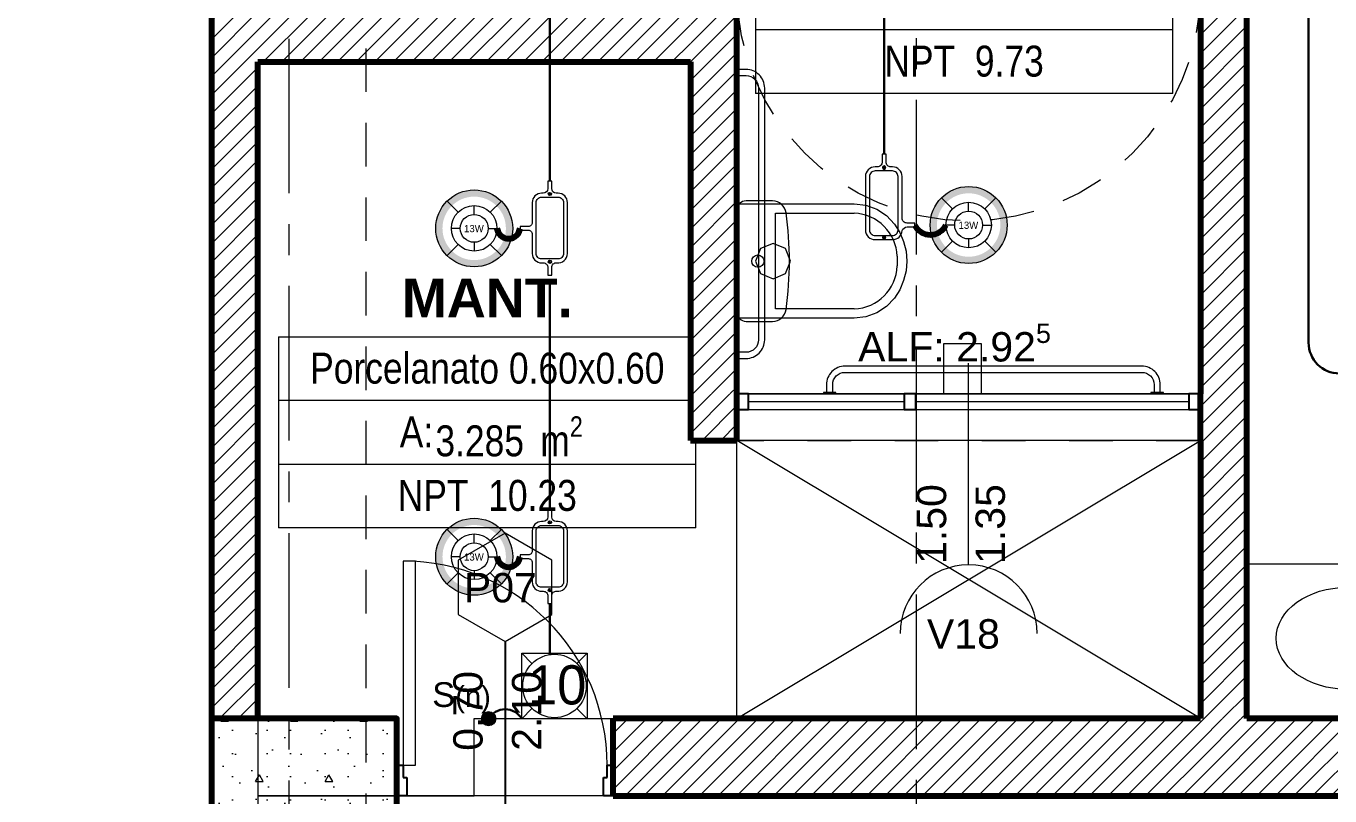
# Model space of a CAD drawing. Header units: inches. Extents: x -38 to 5698, y -33 to 92.
# Drawn here: x 228.47 to 232.689, y 11.45 to 13.941 of the extents above; entities that cross this region are included whole.
import ezdxf
from ezdxf.lldxf.tags import DXFTag

# ---------------------------------------------------------------- set-up
doc = ezdxf.new("R2010")
doc.units = ezdxf.units.IN
doc.header["$MEASUREMENT"] = 0
doc.set_wipeout_variables(frame=1)
for name, pattern in [('CONTINUA', [0]), ('Hidden Line', [0.195611, 0.141111, -0.0545]), ('Punto & Raya', [0.65, 0.5, -0.075, 0, -0.075]), ('Rayas', [0.282222, 0.141111, -0.141111]), ('Wipeout_Contour', [1, 0, -1])]:
    doc.linetypes.add(name, pattern=pattern)
for name, color, linetype, lineweight in [('00 IE CKTO TOMAS', 111, 'Rayas', 18), ('01 IE LUM LED AD DN570C', 1, 'Continuous', 13), ('ALUMBRADO_CONDUIT', 30, 'CONDUIT1', 30), ('ALUMBRADO_PVC', 6, 'PVC1', 30), ('Bancas', 1, 'Continuous', 13), ('Cable Alumbrado', 150, 'Continuous', 30), ('CABLEADO EXT.', 3, 'PVCSUBT', 30), ('Simb_Alumbrado', 140, 'CONTINUA', 30)]:
    doc.layers.add(name, color=color, linetype=linetype, lineweight=lineweight)
for name, color, linetype in [('02 _ ARQ _ ALB _ Ejes Generales', 7, 'Continuous'), ('02 _ ARQ _ ZON _ Espacio.3D', 7, 'Continuous'), ('08 _ STR _ EXT _ 06 Columnas', 7, 'Continuous'), ('08 _ STR _ EXT _ 07 Losa Aligerada', 7, 'Continuous'), ('08 _ STR _ EXT _ 09 Vigas', 7, 'Continuous'), ('Dibujo 2D - General', 7, 'Continuous'), ('Estructura - 04 MURO', 7, 'Continuous'), ('Interior - Sanitarios', 7, 'Continuous'), ('Marcador - Secciones', 251, 'Continuous')]:
    doc.layers.add(name, color=color, linetype=linetype)
doc.styles.add('Annotative', font='arial.ttf')
doc.styles.add('Estilo_Generado_4', font='swisse.ttf')
doc.styles.add('Estilo_Generado_8', font='arialbd.ttf')
doc.styles.add('Estilo_Generado_9', font='ARIALN.TTF')
doc.styles.add('{18b73a54-fa43-428c-adcb-c1c7bbdf2c84}', font='Simplex.shx')
tags = doc.linetypes.add('CONDUIT', pattern='A,1.5,-0.210535,["con",{18b73a54-fa43-428c-adcb-c1c7bbdf2c84},S=0.2,R=0,X=0,Y=-0.065594],-0.702384', length=2.412919).pattern_tags.tags
tags[6] = DXFTag(74, 10)
tags = doc.linetypes.add('CONDUIT1', pattern='A,1,-0.19772,["con",{18b73a54-fa43-428c-adcb-c1c7bbdf2c84},S=0.2,R=0,X=0,Y=-0.065594],-0.593642', length=1.791362).pattern_tags.tags
tags[6] = DXFTag(74, 10)
tags = doc.linetypes.add('PVC1', pattern='A,1,-0.19772,["PVC",{18b73a54-fa43-428c-adcb-c1c7bbdf2c84},S=0.13,R=0,X=0,Y=-0.061851],-0.507647', length=1.705367).pattern_tags.tags
tags[6] = DXFTag(74, 10)
tags = doc.linetypes.add('PVCSUBT', pattern='A,0.6,-0.3,0.6,-0.075691,["PVC",Standard,S=0.2,R=0,X=0,Y=-0.093724],-0.621005', length=2.196696).pattern_tags.tags
tags[10] = DXFTag(74, 10)
pattern_1 = [(45, (185.000023, 3e-09), (-0.030052038, 0.030052038), [])]

# ---------------------------------------------------------------- blocks, each defined once
blk = doc.blocks.new('LUM DN570C')
at = {"layer": '01 IE LUM LED AD DN570C'}
h = blk.add_hatch(color=256, dxfattribs=at)
edge = h.paths.add_edge_path()
edge.add_arc((0, 0), 0.1344, 0, 360)
edge = h.paths.add_edge_path(flags=17)
edge.add_arc((0, 0), 0.1108, 0, 360)
for p, q in [((-0.0561, 0.0563), (-0.0949, 0.0952)), ((0.0561, 0.0563), (0.0949, 0.0952)), ((-0.0561, -0.0563), (-0.0949, -0.0952)), ((0.0561, -0.0563), (0.0949, -0.0952))]:
    blk.add_line(p, q, dxfattribs=at)
at = {"layer": '01 IE LUM LED AD DN570C', "ltscale": 0.4}
for p, q in [((0, 0.0487), (0, 0.0795)), ((-0.0487, 0), (-0.0795, 0)), ((0.0487, 0), (0.0795, 0)), ((0, -0.0487), (0, -0.0795))]:
    blk.add_line(p, q, dxfattribs=at)
at = {"layer": '01 IE LUM LED AD DN570C'}
for radius in [0.1344, 0.0795]:
    blk.add_circle((0, 0), radius, dxfattribs=at)
at = {"layer": '01 IE LUM LED AD DN570C', "ltscale": 0.4}
blk.add_circle((0, 0), 0.0487, dxfattribs=at)
at = {"color": 1, "linetype": 'ByBlock', "lineweight": 80, "insert": (-0.0353, 0.0117), "char_height": 0.025, "width": 0.622217, "attachment_point": 1}
blk.add_mtext('13W ', dxfattribs=at)
blk = doc.blocks.new('CAJA OVAL TIPO L')
at = {"layer": 'Simb_Alumbrado', "lineweight": 13}
blk.add_lwpolyline([(-0.0491, -0.079), (-0.0491, -0.0343, -0.380413), (-0.0258, -0.0088), (-0.0258, -0.0088, 0.341426), (-0.0164, 0.0033), (-0.0164, 0.0236), (-0.0063, 0.0236), (-0.0063, 0.0033, 0.414214), (0.0063, -0.0092), (0.1138, -0.0092, -0.414214), (0.1388, -0.0343), (0.1388, -0.0382, 0.414214), (0.1513, -0.0508), (0.1716, -0.0508), (0.1716, -0.0609), (0.1513, -0.0609, 0.414214), (0.1388, -0.0734), (0.1388, -0.079, -0.414214), (0.1138, -0.104), (-0.0241, -0.104, -0.414214), (-0.0491, -0.079, 0.414214)], format="xyb", dxfattribs=at)
blk.add_lwpolyline([(-0.0241, -0.0199), (0.1138, -0.0199, -0.414214), (0.1282, -0.0343), (0.1282, -0.079, -0.414214), (0.1138, -0.0934), (-0.0241, -0.0934, -0.414214), (-0.0384, -0.079), (-0.0384, -0.0343, -0.414214)], format="xyb", close=True, dxfattribs=at)
for points in [[(-0.0483, -0.0558), (-0.0395, -0.0558)], [(-0.0439, -0.0514), (-0.0439, -0.0602)], [(0.1323, -0.0558), (0.1411, -0.0558)], [(0.1367, -0.0514), (0.1367, -0.0602)]]:
    blk.add_lwpolyline(points, dxfattribs=at)
for centre in [(-0.0439, -0.0558), (0.1367, -0.0558)]:
    blk.add_circle(centre, 0.00438, dxfattribs=at)
blk = doc.blocks.new('ii3t')
at = {"layer": 'Simb_Alumbrado', "lineweight": 5}
h = blk.add_hatch(color=3, dxfattribs=at)
edge = h.paths.add_edge_path()
edge.add_arc((0, 0), 0.0164, 0, 360)
blk.add_circle((0, 0), 0.0164, dxfattribs=at)
blk = doc.blocks.new('oval t')
at = {"layer": 'Simb_Alumbrado', "lineweight": 13}
blk.add_lwpolyline([(0.0141, 0.0102, -0.414214), (0.0041, 0.0202), (0.0041, 0.0416), (-0.0056, 0.0416), (-0.0056, 0.0202, -0.414214), (-0.0156, 0.0102), (-0.0659, 0.0102, 0.414214), (-0.0899, -0.0138), (-0.0899, -0.0183, -0.414214), (-0.1019, -0.0303), (-0.1213, -0.0303), (-0.1213, -0.04), (-0.1016, -0.04, -0.451917), (-0.0897, -0.0535, 0.451917), (-0.0659, -0.0805), (0.0659, -0.0805, 0.414214), (0.0899, -0.0566), (0.0899, -0.0512, -0.398753), (0.1019, -0.0401), (0.1213, -0.0401), (0.1213, -0.0304), (0.1019, -0.0304, -0.368669), (0.0899, -0.0176), (0.0899, -0.0138, 0.414214), (0.0659, 0.0102), (0.0141, 0.0102)], format="xyb", dxfattribs=at)
blk.add_lwpolyline([(-0.0659, 0), (0.0659, 0, -0.414214), (0.0797, -0.0138), (0.0797, -0.0566, -0.414214), (0.0659, -0.0703), (-0.0659, -0.0703, -0.414214), (-0.0797, -0.0566), (-0.0797, -0.0138, -0.414214)], format="xyb", close=True, dxfattribs=at)
for points in [[(-0.0869, -0.031), (-0.0869, -0.0394)], [(0.0879, -0.031), (0.0879, -0.0394)], [(-0.0911, -0.0352), (-0.0828, -0.0352)], [(0.0837, -0.0352), (0.0921, -0.0352)]]:
    blk.add_lwpolyline(points, dxfattribs=at)
for centre in [(-0.0869, -0.0352), (0.0879, -0.0352)]:
    blk.add_circle(centre, 0.00419, dxfattribs=at)
blk = doc.blocks.new('100x100x80 adosado')
at = {"layer": 'Simb_Alumbrado', "lineweight": 13}
blk.add_lwpolyline([(-0.0768, 0.0788), (0.0194, 0.0788), (0.0194, -0.0174), (-0.0768, -0.0174)], close=True, dxfattribs=at)
at = {"layer": 'Simb_Alumbrado', "lineweight": 9}
for points in [[(-0.0768, 0.0788), (-0.0618, 0.0638)], [(0.0043, 0.0638), (0.0194, 0.0788)], [(-0.0768, -0.0174), (-0.0618, -0.0023)], [(0.0043, -0.0023), (0.0194, -0.0174)]]:
    blk.add_lwpolyline(points, dxfattribs=at)
blk.add_circle((-0.0287, 0.0307), 0.0467, dxfattribs=at)
at = {"layer": 'Simb_Alumbrado', "lineweight": 9, "insert": (-0.0677, 0.0612), "char_height": 0.05773, "attachment_point": 1}
blk.add_mtext_dynamic_manual_height_columns('10', width=0.119989, gutter_width=12.5, heights=[0], dxfattribs=at)

msp = doc.modelspace()

# ---------------------------------------------------------------- linework, layer by layer
at = {"layer": '02 _ ARQ _ ZON _ Espacio.3D', "color": 252, "linetype": 'Continuous', "lineweight": 13}
for p, q in [((230.83, 14.3408), (230.83, 13.7231)), ((232.1803, 13.7231), (232.1803, 14.3408)), ((232.1803, 13.929), (230.83, 13.929)), ((232.1803, 13.7231), (230.83, 13.7231)), ((229.2872, 12.9356), (229.2872, 12.3179)), ((229.2872, 12.9356), (230.6375, 12.9356)), ((230.6375, 12.3179), (230.6375, 12.9356)), ((230.6375, 12.7297), (229.2872, 12.7297)), ((229.2872, 12.5238), (230.6375, 12.5238)), ((230.6375, 12.3179), (229.2872, 12.3179))]:
    msp.add_line(p, q, dxfattribs=at)
at = {"layer": '02 _ ARQ _ ZON _ Espacio.3D', "color": 254, "linetype": 'Continuous', "lineweight": 0, "flags": 128}
for points in [[(228.3699, 4.9463), (229.37, 4.9463), (229.37, 7.2), (228.67, 7.2), (228.67, 7.7), (229.07, 7.7), (229.07, 16.9), (228.27, 16.9)], [(234.42, 8.35), (234.27, 8.35), (234.2699, 11.45), (229.22, 11.45), (229.22, 8.1), (229.57, 8.1), (229.57, 7.35), (234.42, 7.35)]]:
    msp.add_lwpolyline(points, dxfattribs=at)
at = {"layer": '02 _ ARQ _ ZON _ Espacio.3D', "color": 9, "linetype": 'Continuous', "lineweight": 5, "flags": 128}
for points in [[(232.27, 12.7505), (232.27, 15.3872), (231.67, 15.3872), (231.67, 15.4622), (230.77, 15.4622), (230.77, 12.7505)], [(232.42, 15.1499), (232.42, 11.7), (236.32, 11.7), (236.32, 14.9999), (233.47, 14.9999), (233.47, 13.6749), (233.32, 13.6749), (233.32, 15.1499)], [(229.22, 13.825), (229.22, 11.45), (229.92, 11.45), (229.92, 11.7), (230.62, 11.7), (230.77, 11.7), (230.77, 12.6005), (230.62, 12.6005), (230.62, 13.825)]]:
    msp.add_lwpolyline(points, close=True, dxfattribs=at)
at = {"layer": '08 _ STR _ EXT _ 07 Losa Aligerada', "color": 254, "linetype": 'Continuous', "lineweight": 18, "flags": 128}
for points in [[(232.27, 12.6005), (230.62, 12.6005), (230.62, 13.825), (229.22, 13.825), (229.22, 11.45), (229.92, 11.45), (229.92, 11.7), (230.77, 11.7), (230.77, 12.6005)], [(232.27, 12.6005), (232.27, 11.7), (230.77, 11.7), (230.77, 12.6005)]]:
    msp.add_lwpolyline(points, dxfattribs=at)
at = {"layer": '08 _ STR _ EXT _ 07 Losa Aligerada', "color": 254, "linetype": 'Rayas', "lineweight": 18, "flags": 128}
msp.add_lwpolyline([(230.77, 11.7), (230.77, 12.6005), (232.27, 12.6005), (232.27, 11.7)], close=True, dxfattribs=at)
at = {"layer": 'ALUMBRADO_CONDUIT', "color": 30, "lineweight": 30, "ltscale": 0.4, "true_color": 0xf26722}
for p, q in [((231.2464, 13.5266), (231.2464, 14.5394)), ((232.62, 14.0767), (232.62, 12.9169)), ((230.1648, 13.1196, -0.0001), (230.1648, 12.377, -0.0001)), ((230.1648, 12.0728, -0.0001), (230.165, 11.9075))]:
    msp.add_line(p, q, dxfattribs=at)
msp.add_arc((232.72, 12.9169), 0.1, 180, 270, dxfattribs=at)
at = {"layer": 'ALUMBRADO_PVC', "linetype": 'PVC1', "ltscale": 0.4}
msp.add_arc((230.0203, 11.6681), 0.0624, 30.7253, 149.2747, dxfattribs=at)
at = {"layer": 'CABLEADO EXT.', "color": 3, "lineweight": 80}
for centre, radius, start, end in [((231.3962, 13.3211), 0.0556, 205.4571, 334.5429), ((230.0311, 13.2908), 0.0377, 186.7974, 353.2026), ((230.0311, 12.2283), 0.0377, 186.7974, 353.2026)]:
    msp.add_arc(centre, radius, start, end, dxfattribs=at)
at = {"layer": 'Estructura - 04 MURO', "color": 165, "linetype": 'Continuous', "lineweight": 15}
for p, q in [((231.52, 12.1974), (231.52, 12.8505)), ((231.3112, 12.7255), (230.8075, 12.7255)), ((230.8075, 12.7005), (231.3112, 12.7005)), ((232.2325, 12.7255), (231.3487, 12.7255)), ((231.3487, 12.7005), (232.2325, 12.7005)), ((229.69, 12.21), (229.69, 11.55)), ((229.73, 12.21), (229.69, 12.21)), ((229.73, 11.55), (229.73, 12.21)), ((229.69, 11.55), (229.73, 11.55))]:
    msp.add_line(p, q, dxfattribs=at)
at = {"layer": 'Estructura - 04 MURO', "color": 165, "linetype": 'Continuous', "lineweight": 25}
for p, q in [((230.8075, 12.7005), (230.8075, 12.7505)), ((231.3487, 12.7505), (231.3112, 12.7505)), ((231.3112, 12.7505), (231.3112, 12.7005)), ((231.3487, 12.7005), (231.3487, 12.7505)), ((232.2325, 12.7505), (232.2325, 12.7005)), ((231.3112, 12.7005), (231.3487, 12.7005)), ((229.67, 11.45), (229.67, 11.55)), ((229.67, 11.55), (229.69, 11.55)), ((229.69, 11.55), (229.69, 11.51)), ((229.69, 11.51), (229.702, 11.51)), ((229.702, 11.51), (229.702, 11.45)), ((230.338, 11.45), (230.338, 11.51)), ((229.702, 11.45), (229.67, 11.45))]:
    msp.add_line(p, q, dxfattribs=at)
at = {"layer": 'Estructura - 04 MURO', "color": 152, "linetype": 'Continuous', "lineweight": 25}
msp.add_line((230.02, 11.95), (230.02, 11.3375), dxfattribs=at)
at = {"layer": 'Estructura - 04 MURO', "color": 7, "linetype": 'Continuous', "lineweight": 80}
msp.add_line((229.67, 11.45), (229.67, 11.7), dxfattribs=at)
msp.add_line((229.67, 11.45), (229.67, 11.7), dxfattribs=at)
at = {"layer": 'Estructura - 04 MURO', "color": 251, "linetype": 'Continuous', "lineweight": 13, "flags": 128}
msp.add_lwpolyline([(230.02, 12.3), (229.8684, 12.2125), (229.8684, 12.0375), (230.02, 11.95), (230.1715, 12.0375), (230.1715, 12.2125)], close=True, dxfattribs=at)
msp.add_lwpolyline([(231.7419, 11.9755, 1), (231.2981, 11.9755)], format="xyb", dxfattribs=at)
at = {"layer": 'Interior - Sanitarios', "color": 205, "linetype": 'Continuous', "lineweight": 13}
for p, q in [((230.8949, 13.0255), (230.8949, 13.3355)), ((230.8949, 13.3355), (231.1499, 13.3355)), ((230.8467, 13.2208), (230.83, 13.1805)), ((230.887, 13.2375), (230.8467, 13.2208)), ((230.9273, 13.2208), (230.887, 13.2375)), ((230.944, 13.1805), (230.9273, 13.2208)), ((230.75, 13.1965), (230.75, 13.1645)), ((230.77, 13.1965), (230.75, 13.1965)), ((230.77, 13.1645), (230.75, 13.1645)), ((230.83, 13.1805), (230.8467, 13.1402)), ((230.9273, 13.1402), (230.944, 13.1805)), ((231.2892, 13.1961), (231.2892, 13.1649)), ((230.8467, 13.1402), (230.887, 13.1235)), ((230.887, 13.1235), (230.9273, 13.1402)), ((231.1499, 13.0255), (230.8949, 13.0255)), ((234.37, 12.2), (232.42, 12.2)), ((232.42, 12.2), (232.42, 11.7)), ((234.37, 11.7), (232.42, 11.7))]:
    msp.add_line(p, q, dxfattribs=at)
at = {"layer": 'Interior - Sanitarios', "color": 205, "linetype": 'Continuous', "lineweight": 13, "flags": 128}
for points in [[(230.775, 13.8105), (230.77, 13.8105), (230.77, 13.7705), (230.775, 13.7705), (230.775, 13.8105)], [(231.09, 12.7555), (231.05, 12.7555), (231.05, 12.7505), (231.09, 12.7505), (231.09, 12.7555)], [(232.15, 12.7555), (232.11, 12.7555), (232.11, 12.7505), (232.15, 12.7505), (232.15, 12.7555)]]:
    msp.add_lwpolyline(points, dxfattribs=at)
for points in [[(230.77, 13.0155, 0.414214), (230.8, 12.9855), (230.8853, 12.9855, 0.375967), (230.9296, 13.0243, 0.066259), (230.9296, 13.3367, 0.375967), (230.8853, 13.3755), (230.8, 13.3755, 0.414214), (230.77, 13.3455)], [(232.14, 12.7555), (232.14, 12.7805, 0.414214), (232.08, 12.8405), (231.12, 12.8405, 0.414214), (231.06, 12.7805), (231.06, 12.7555)], [(231.08, 12.7555), (231.08, 12.7805, -0.414214), (231.12, 12.8205), (232.08, 12.8205, -0.414214), (232.12, 12.7805), (232.12, 12.7555)]]:
    msp.add_lwpolyline(points, format="xyb", dxfattribs=at)
for points in [[(231.15, 12.9955), (230.77, 12.9955), (230.77, 13.3655), (231.15, 13.3655), (231.1873, 13.3612), (231.2226, 13.3483), (231.2541, 13.3278), (231.28, 13.3005), (231.2971, 13.2733), (231.3097, 13.2437), (231.3174, 13.2125), (231.32, 13.1805), (231.3174, 13.1485), (231.3097, 13.1173), (231.2971, 13.0877), (231.28, 13.0605), (231.2541, 13.0332), (231.2226, 13.0127), (231.1873, 12.9998)], [(231.56, 12.9135), (231.56, 12.7505), (231.44, 12.7505), (231.44, 12.9135)]]:
    msp.add_lwpolyline(points, close=True, dxfattribs=at)
at = {"layer": 'Interior - Sanitarios', "color": 205, "linetype": 'Continuous', "lineweight": 13}
msp.add_circle((230.838, 13.1805), 0.02, dxfattribs=at)
at = {"layer": 'Interior - Sanitarios', "color": 175, "linetype": 'Continuous', "lineweight": 13}
for centre, start, end in [((231.1431, 13.1894), 2.6117, 87.34), ((231.1431, 13.1716), 272.66, 357.3883)]:
    msp.add_arc(centre, 0.1462, start, end, dxfattribs=at)
at = {"layer": 'Interior - Sanitarios', "color": 205, "linetype": 'Continuous', "lineweight": 13}
msp.add_ellipse((232.745, 11.96), major_axis=(-0.23, 0), ratio=0.717391, dxfattribs=at)

# ---------------------------------------------------------------- block references
at = {"layer": '01 IE LUM LED AD DN570C', "color": 1, "lineweight": 5, "xscale": 0.9263905751172247, "yscale": 0.9263905751172247, "zscale": 0.9263905751172247}
for p in [(231.52, 13.2972), (229.92, 13.2864), (229.92, 12.2239)]:
    msp.add_blockref('LUM DN570C', p, dxfattribs=at)
at = {"layer": 'ALUMBRADO_CONDUIT', "linetype": 'CONDUIT', "lineweight": 30, "xscale": -1.253906979044094, "yscale": 1.253906979044094, "zscale": 1.253906979044094, "rotation": 270}
msp.add_blockref('CAJA OVAL TIPO L', (231.3164, 13.3114), dxfattribs=at)
at = {"layer": 'ALUMBRADO_CONDUIT', "linetype": 'PVC1', "lineweight": 35, "xscale": 2.199856799627834, "yscale": 2.199856799627834, "zscale": 2.199856799627834}
msp.add_blockref('100x100x80 adosado', (230.243, 11.7382), dxfattribs=at)
at = {"layer": 'Bancas', "color": 252, "true_color": 0x939598, "xscale": 1.253906979044094, "yscale": 1.253906979044094, "zscale": 1.253906979044094, "rotation": 90.00000000000001}
for p in [(230.1207, 13.2874, -0.0001), (230.1207, 12.2249, -0.0001)]:
    msp.add_blockref('oval t', p, dxfattribs=at)
at = {"layer": 'Cable Alumbrado', "lineweight": 0, "xscale": 1.404578189384958, "yscale": 1.404578189384958, "zscale": 1.404578189384958}
msp.add_blockref('ii3t', (229.9667, 11.7), dxfattribs=at)

# ---------------------------------------------------------------- texts
at = {"layer": '00 IE CKTO TOMAS', "insert": (229.7841, 11.7176), "char_height": 0.08, "width": 0.768045, "attachment_point": 7, "style": 'Annotative'}
msp.add_mtext('S{\\H0.84375x;(n)}', dxfattribs=at)
at = {"layer": '02 _ ARQ _ ZON _ Espacio.3D', "color": 252, "lineweight": 25, "attachment_point": 2}
for s, insert, char_height, style in [('\\A1;{\\pqc;\\pt0;\\fArial Narrow|b0|i0|c0|p34;NPT  9.73}', (231.5052, 13.8776), 0.1, 'Estilo_Generado_9'), ('\\A1;{\\pqc;\\pt0;\\fArial|b1|i0|c0|p34;MANT.}', (229.9624, 13.124), 0.125, 'Estilo_Generado_8'), ('\\A1;{\\pqc;\\pt0;\\fArial Narrow|b0|i0|c0|p34;Porcelanato 0.60x0.60}', (229.9624, 12.8841), 0.1, 'Estilo_Generado_9'), ('\\A1;{\\pqc;\\pt0;\\fArial Narrow|b0|i0|c0|p34;A: }', (229.7332, 12.6778), 0.1, 'Estilo_Generado_9'), ('\\A1;{\\pqc;\\pt0,0.3;\\fArial Narrow|b0|i0|c0|p34;3.285\\fArial Narrow|b0|i0|c0|p34;\\A1{\\H.66x;\\S^  ;}\\fArial Narrow|b0|i0|c0|p34; m\\fArial Narrow|b0|i0|c0|p34;\\A1{\\H.66x;\\S2^  ;}}', (230.033, 12.6782), 0.1, 'Estilo_Generado_9'), ('\\A1;{\\pqc;\\pt0;\\fArial Narrow|b0|i0|c0|p34;NPT  10.23}', (229.9624, 12.4724), 0.1, 'Estilo_Generado_9')]:
    msp.add_mtext(s, dxfattribs=dict(at, insert=insert, char_height=char_height, style=style))
at = {"layer": 'Estructura - 04 MURO', "color": 251, "lineweight": 25, "char_height": 0.095, "attachment_point": 7, "style": 'Estilo_Generado_4'}
for s, insert in [('\\A1;{\\pql;\\pt0;\\fSwis721 Ex BT|b0|i0|c0|p34;ALF: 2.92\\fSwis721 Ex BT|b0|i0|c0|p34;\\A1{\\H.66x;\\S5^  ;}\\fSwis721 Ex BT|b0|i0|c0|p34;\\fSwis721 Ex BT|b0|i0|c0|p34;}', (231.1623, 12.8279)), ('\\A1;{\\pql;\\pt0;\\fSwis721 Ex BT|b0|i0|c0|p34;P07\\fSwis721 Ex BT|b0|i0|c0|p34;\\fSwis721 Ex BT|b0|i0|c0|p34;\\fSwis721 Ex BT|b0|i0|c0|p34;}', (229.8867, 12.075)), ('\\A1;{\\pql;\\pt0;\\fSwis721 Ex BT|b0|i0|c0|p34;V18\\fSwis721 Ex BT|b0|i0|c0|p34;\\fSwis721 Ex BT|b0|i0|c0|p34;\\fSwis721 Ex BT|b0|i0|c0|p34;}', (231.3849, 11.9255))]:
    msp.add_mtext(s, dxfattribs=dict(at, insert=insert))
at = {"layer": 'Estructura - 04 MURO', "color": 251, "lineweight": 25, "char_height": 0.095, "attachment_point": 7, "rotation": 90, "style": 'Estilo_Generado_4'}
for s, insert in [('\\A1;{\\pql;\\pt0;\\fSwis721 Ex BT|b0|i0|c0|p34;1.50\\fSwis721 Ex BT|b0|i0|c0|p34;\\A1{\\H.66x;\\S^  ;}\\fSwis721 Ex BT|b0|i0|c0|p34;\\fSwis721 Ex BT|b0|i0|c0|p34;}', (231.475, 12.2005)), ('\\A1;{\\pql;\\pt0;\\fSwis721 Ex BT|b0|i0|c0|p34;1.35\\fSwis721 Ex BT|b0|i0|c0|p34;\\A1{\\H.66x;\\S^  ;}\\fSwis721 Ex BT|b0|i0|c0|p34;\\fSwis721 Ex BT|b0|i0|c0|p34;}', (231.665, 12.2005)), ('\\A1;{\\pql;\\pt0;\\fSwis721 Ex BT|b0|i0|c0|p34;0.70\\fSwis721 Ex BT|b0|i0|c0|p34;\\A1{\\H.66x;\\S^  ;}\\fSwis721 Ex BT|b0|i0|c0|p34;\\fSwis721 Ex BT|b0|i0|c0|p34;}', (229.975, 11.596)), ('\\A1;{\\pql;\\pt0;\\fSwis721 Ex BT|b0|i0|c0|p34;2.10\\fSwis721 Ex BT|b0|i0|c0|p34;\\A1{\\H.66x;\\S^  ;}\\fSwis721 Ex BT|b0|i0|c0|p34;\\fSwis721 Ex BT|b0|i0|c0|p34;}', (230.165, 11.596))]:
    msp.add_mtext(s, dxfattribs=dict(at, insert=insert))

# ---------------------------------------------------------------- next in the draw order: wipeouts: each hides what was drawn before it
at = {"color": 254, "linetype": 'Wipeout_Contour', "lineweight": 0, "ltscale": 6609.278775}
msp.add_wipeout([(229.07, 11.7), (229.22, 11.7), (229.22, 15.4), (229.07, 15.4)], dxfattribs=at).dxf.layer = 'Estructura - 04 MURO'
at = {"color": 254, "linetype": 'Wipeout_Contour', "lineweight": 0, "ltscale": 4961.155595}
msp.add_wipeout([(230.77, 12.7505), (230.62, 12.6005), (230.77, 12.6005)], dxfattribs=at).dxf.layer = 'Estructura - 04 MURO'
at = {"color": 254, "linetype": 'Wipeout_Contour', "lineweight": 0, "ltscale": 6629.114086}
msp.add_wipeout([(232.27, 11.7), (232.27, 11.45), (235.97, 11.45), (235.97, 11.7)], dxfattribs=at).dxf.layer = 'Estructura - 04 MURO'

# ---------------------------------------------------------------- next in the draw order: hatches: boundary and pattern name
at = {"layer": '08 _ STR _ EXT _ 06 Columnas', "linetype": 'Continuous', "lineweight": 9}
h = msp.add_hatch(dxfattribs=at)
h.set_pattern_fill('HORMIGÓN_EN_MASA_0002', style=0, pattern_type=2)
h.set_pattern_definition([(0, (185.00002, 3e-09), (0, 0.3897114), [0.024375, -0.200625]), (0, (185.11252, 0.19486), (0, 0.3897114), [0.024375, -0.200625]), (60, (185.00002, 3e-09), (-0.3375, 0.1948557), [0.024375, -0.200625]), (60, (185.22502, 3e-09), (-0.3375, 0.1948557), [0.024375, -0.200625]), (120, (185.0244, 3e-09), (0.3375, 0.1948557), [0.024375, -0.200625]), (120, (185.2494, 3e-09), (0.3375, 0.1948557), [0.024375, -0.200625]), (0, (185.00002, 0.0375), (0, 0.075), [0, -0.075, 0, -0.1125]), (45, (185.03752, 0.0375), (-0.05303301, 0.05303301), [0, -0.05625, 0, -0.09375])])
h.paths.add_polyline_path([(229.67, 11.3), (229.67, 11.7), (229.07, 11.7), (229.07, 11.3)])
at = {"layer": 'Estructura - 04 MURO', "linetype": 'Continuous', "lineweight": 5}
h = msp.add_hatch(dxfattribs=at)
h.set_pattern_fill('LADRILLO_COMÚN_0002', color=252, style=0, pattern_type=2)
h.set_pattern_definition(pattern_1)
h.paths.add_polyline_path([(229.07, 11.7), (229.22, 11.7), (229.22, 15.4), (229.07, 15.4)])
h = msp.add_hatch(dxfattribs=at)
h.set_pattern_fill('LADRILLO_COMÚN_0002', color=252, style=0, pattern_type=2)
h.set_pattern_definition(pattern_1)
h.paths.add_polyline_path([(230.77, 12.7505), (230.62, 12.6005), (230.77, 12.6005)])
h = msp.add_hatch(dxfattribs=at)
h.set_pattern_fill('LADRILLO_COMÚN_0002', color=252, style=0, pattern_type=2)
h.set_pattern_definition(pattern_1)
h.paths.add_polyline_path([(232.27, 11.7), (232.27, 11.45), (235.97, 11.45), (235.97, 11.7)])

# ---------------------------------------------------------------- next in the draw order: linework, layer by layer
at = {"layer": '08 _ STR _ EXT _ 06 Columnas', "color": 7, "linetype": 'Continuous', "lineweight": 80, "flags": 128}
msp.add_lwpolyline([(229.67, 11.3), (229.67, 11.7), (229.07, 11.7), (229.07, 11.3)], close=True, dxfattribs=at)
at = {"layer": '08 _ STR _ EXT _ 09 Vigas', "color": 251, "linetype": 'Hidden Line', "lineweight": 13}
msp.add_line((229.07, 7.7), (229.07, 16.9), dxfattribs=at)
at = {"layer": 'Estructura - 04 MURO', "color": 7, "linetype": 'Continuous', "lineweight": 80, "flags": 128}
for points in [[(229.07, 15.4), (229.07, 11.7)], [(229.22, 11.7), (229.22, 13.825)], [(235.97, 11.7), (232.42, 11.7)], [(232.27, 11.45), (234.27, 11.45)]]:
    msp.add_lwpolyline(points, dxfattribs=at)

# ---------------------------------------------------------------- next in the draw order: wipeouts: each hides what was drawn before it
at = {"color": 254, "linetype": 'Wipeout_Contour', "lineweight": 0, "ltscale": 6622.078127}
msp.add_wipeout([(232.27, 15.3872), (232.27, 11.7), (232.42, 11.7), (232.42, 15.3872)], dxfattribs=at).dxf.layer = 'Estructura - 04 MURO'
at = {"color": 254, "linetype": 'Wipeout_Contour', "lineweight": 0, "ltscale": 4962.014383}
msp.add_wipeout([(230.62, 12.6005), (230.77, 12.7505), (230.62, 12.7505)], dxfattribs=at).dxf.layer = 'Estructura - 04 MURO'

# ---------------------------------------------------------------- next in the draw order: hatches: boundary and pattern name
at = {"layer": 'Estructura - 04 MURO', "linetype": 'Continuous', "lineweight": 5}
h = msp.add_hatch(dxfattribs=at)
h.set_pattern_fill('LADRILLO_COMÚN_0002', color=252, style=0, pattern_type=2)
h.set_pattern_definition(pattern_1)
h.paths.add_polyline_path([(232.27, 15.3872), (232.27, 11.7), (232.42, 11.7), (232.42, 15.3872)])
h = msp.add_hatch(dxfattribs=at)
h.set_pattern_fill('LADRILLO_COMÚN_0002', color=252, style=0, pattern_type=2)
h.set_pattern_definition(pattern_1)
h.paths.add_polyline_path([(230.62, 12.6005), (230.77, 12.7505), (230.62, 12.7505)])

# ---------------------------------------------------------------- next in the draw order: linework, layer by layer
at = {"layer": 'Estructura - 04 MURO', "color": 165, "linetype": 'Continuous', "lineweight": 25}
for p, q in [((232.27, 12.7505), (232.2325, 12.7505)), ((230.77, 12.7005), (230.8075, 12.7005)), ((232.2325, 12.7005), (232.27, 12.7005))]:
    msp.add_line(p, q, dxfattribs=at)
at = {"layer": 'Estructura - 04 MURO', "color": 7, "linetype": 'Continuous', "lineweight": 80}
msp.add_line((232.27, 12.6005), (232.27, 12.7505), dxfattribs=at)
at = {"layer": 'Estructura - 04 MURO', "color": 165, "linetype": 'Continuous', "lineweight": 15}
msp.add_line((232.27, 12.6005), (230.77, 12.6005), dxfattribs=at)
at = {"layer": 'Estructura - 04 MURO', "color": 7, "linetype": 'Continuous', "lineweight": 80, "flags": 128}
for points in [[(232.27, 15.3872), (232.27, 12.7505)], [(232.42, 11.7), (232.42, 14.9999)], [(230.62, 12.6005), (230.77, 12.6005)], [(232.27, 12.6005), (232.27, 11.7)]]:
    msp.add_lwpolyline(points, dxfattribs=at)

# ---------------------------------------------------------------- next in the draw order: wipeouts: each hides what was drawn before it
at = {"color": 254, "linetype": 'Wipeout_Contour', "lineweight": 0, "ltscale": 6615.507393}
msp.add_wipeout([(230.62, 16.1), (230.62, 12.7505), (230.77, 12.7505), (230.77, 16.1)], dxfattribs=at).dxf.layer = 'Estructura - 04 MURO'
at = {"color": 254, "linetype": 'Wipeout_Contour', "lineweight": 0, "ltscale": 6617.914339}
msp.add_wipeout([(230.37, 11.7), (230.37, 11.45), (232.27, 11.45), (232.27, 11.7)], dxfattribs=at).dxf.layer = 'Estructura - 04 MURO'

# ---------------------------------------------------------------- next in the draw order: hatches: boundary and pattern name
at = {"layer": 'Estructura - 04 MURO', "linetype": 'Continuous', "lineweight": 5}
h = msp.add_hatch(dxfattribs=at)
h.set_pattern_fill('LADRILLO_COMÚN_0002', color=252, style=0, pattern_type=2)
h.set_pattern_definition(pattern_1)
h.paths.add_polyline_path([(230.62, 16.1), (230.62, 12.7505), (230.77, 12.7505), (230.77, 16.1)])
h = msp.add_hatch(dxfattribs=at)
h.set_pattern_fill('LADRILLO_COMÚN_0002', color=252, style=0, pattern_type=2)
h.set_pattern_definition(pattern_1)
h.paths.add_polyline_path([(230.37, 11.7), (230.37, 11.45), (232.27, 11.45), (232.27, 11.7)])

# ---------------------------------------------------------------- next in the draw order: linework, layer by layer
at = {"layer": 'Dibujo 2D - General', "color": 252, "linetype": 'Continuous', "lineweight": 13}
for p, q in [((230.77, 11.7), (232.27, 12.6005)), ((232.27, 11.7), (230.77, 12.6005))]:
    msp.add_line(p, q, dxfattribs=at)
at = {"layer": 'Dibujo 2D - General', "color": 20, "linetype": 'Hidden Line', "lineweight": 5}
msp.add_circle((231.52, 14.0601), 0.75, dxfattribs=at)
at = {"layer": 'Estructura - 04 MURO', "color": 165, "linetype": 'Continuous', "lineweight": 15}
msp.add_line((232.27, 12.7505), (230.77, 12.7505), dxfattribs=at)
at = {"layer": 'Estructura - 04 MURO', "color": 165, "linetype": 'Continuous', "lineweight": 25}
for p, q in [((230.8075, 12.7505), (230.77, 12.7505)), ((230.35, 11.51), (230.35, 11.55)), ((230.35, 11.55), (230.37, 11.55)), ((230.37, 11.55), (230.37, 11.45)), ((230.338, 11.51), (230.35, 11.51)), ((230.37, 11.45), (230.338, 11.45))]:
    msp.add_line(p, q, dxfattribs=at)
at = {"layer": 'Estructura - 04 MURO', "color": 7, "linetype": 'Continuous', "lineweight": 80}
for p, q in [((230.77, 12.6005), (230.77, 12.7505)), ((230.37, 11.45), (230.37, 11.7)), ((230.37, 11.45), (230.37, 11.7))]:
    msp.add_line(p, q, dxfattribs=at)
at = {"layer": 'Estructura - 04 MURO', "color": 7, "linetype": 'Continuous', "lineweight": 80, "flags": 128}
for points in [[(230.77, 12.7505), (230.77, 15.3872)], [(230.62, 13.825), (230.62, 12.6005)], [(232.27, 11.7), (230.37, 11.7)], [(230.37, 11.45), (232.27, 11.45)]]:
    msp.add_lwpolyline(points, dxfattribs=at)
at = {"layer": 'Estructura - 04 MURO', "color": 175, "linetype": 'Continuous', "lineweight": 15}
msp.add_arc((229.69, 11.55), 0.66, 0, 90, dxfattribs=at)
at = {"layer": 'Interior - Sanitarios', "color": 205, "linetype": 'Continuous', "lineweight": 13, "flags": 128}
for points in [[(230.775, 12.8655), (230.8, 12.8655, 0.414214), (230.86, 12.9255), (230.86, 13.7405, 0.414214), (230.8, 13.8005), (230.775, 13.8005)], [(230.775, 13.7805), (230.8, 13.7805, -0.414214), (230.84, 13.7405), (230.84, 12.9255, -0.414214), (230.8, 12.8855), (230.775, 12.8855)]]:
    msp.add_lwpolyline(points, format="xyb", dxfattribs=at)
msp.add_lwpolyline([(230.775, 12.8955), (230.77, 12.8955), (230.77, 12.8555), (230.775, 12.8555), (230.775, 12.8955)], dxfattribs=at)
at = {"layer": 'Marcador - Secciones', "color": 251, "linetype": 'Punto & Raya', "lineweight": 13}
msp.add_line((231.3507, 10.0018), (231.3507, 17.4928), dxfattribs=at)

# ---------------------------------------------------------------- next in the draw order: wipeouts: each hides what was drawn before it
at = {"color": 254, "linetype": 'Wipeout_Contour', "lineweight": 0, "ltscale": 6612.386153}
msp.add_wipeout([(229.22, 13.825), (230.62, 13.825), (230.62, 13.975), (229.22, 13.975)], dxfattribs=at).dxf.layer = 'Estructura - 04 MURO'

# ---------------------------------------------------------------- next in the draw order: hatches: boundary and pattern name
at = {"layer": 'Estructura - 04 MURO', "linetype": 'Continuous', "lineweight": 5}
h = msp.add_hatch(dxfattribs=at)
h.set_pattern_fill('LADRILLO_COMÚN_0002', color=252, style=0, pattern_type=2)
h.set_pattern_definition(pattern_1)
h.paths.add_polyline_path([(229.22, 13.825), (230.62, 13.825), (230.62, 13.975), (229.22, 13.975)])

# ---------------------------------------------------------------- next in the draw order: linework, layer by layer
at = {"layer": '02 _ ARQ _ ALB _ Ejes Generales', "color": 251, "linetype": 'Punto & Raya', "lineweight": 13}
msp.add_line((229.32, 45.9), (229.32, 2.05), dxfattribs=at)
at = {"layer": '08 _ STR _ EXT _ 09 Vigas', "color": 251, "linetype": 'Hidden Line', "lineweight": 13}
msp.add_line((229.57, 7.7), (229.57, 16.9), dxfattribs=at)
at = {"layer": 'ALUMBRADO_CONDUIT', "color": 30, "lineweight": 30, "ltscale": 0.4, "true_color": 0xf26722}
msp.add_line((230.1648, 14.3478, -0.0001), (230.1648, 13.4395, -0.0001), dxfattribs=at)
at = {"layer": 'Estructura - 04 MURO', "color": 7, "linetype": 'Continuous', "lineweight": 80, "flags": 128}
msp.add_lwpolyline([(229.22, 13.825), (230.62, 13.825)], dxfattribs=at)

doc.saveas('drawing.dxf')
